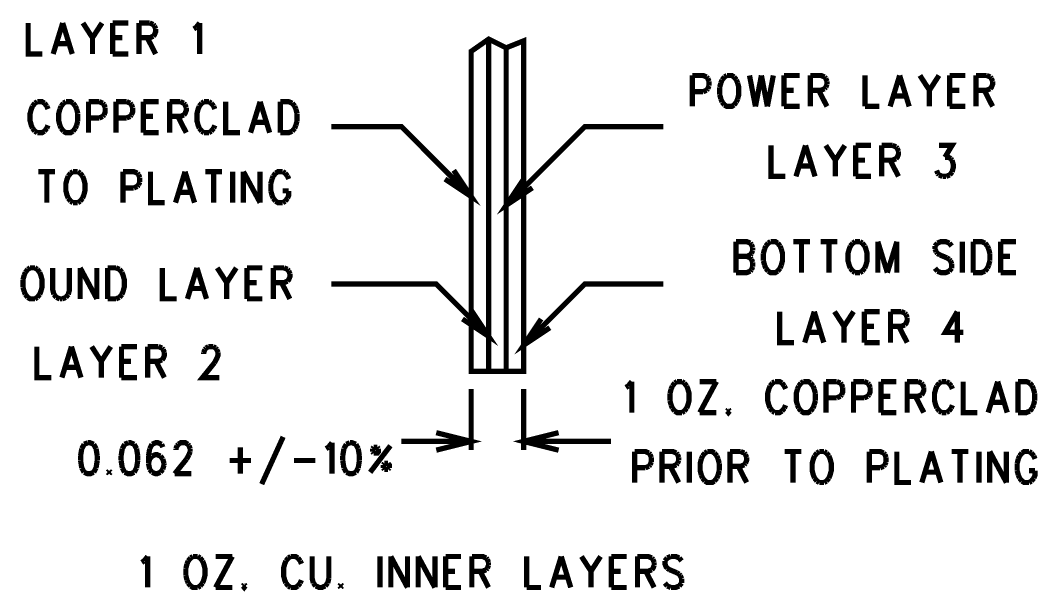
# Model space of a CAD drawing. Extents: x 7.3 to 19.8, y 4.7 to 11.6.
# Drawn here: x 13.01 to 15.92, y 4.746 to 6.379 of the extents above; entities that cross this region are included whole.
import ezdxf

# ---------------------------------------------------------------- set-up
doc = ezdxf.new("R2010")
doc.units = 0
doc.layers.add('DD_PHO', color=6, linetype='CONTINUOUS')

msp = doc.modelspace()

# ---------------------------------------------------------------- linework, layer by layer
at = {"layer": 'DD_PHO', "const_width": 0.015}
for points in [[(13.0325, 6.37109), (13.0325, 6.2825), (13.0734, 6.2825)], [(13.13136, 6.37109), (13.10409, 6.2825)], [(13.13136, 6.37109), (13.15863, 6.2825)], [(13.18931, 6.37109), (13.21659, 6.3289)], [(13.24386, 6.37109), (13.21659, 6.3289)], [(13.27454, 6.37109), (13.27454, 6.2825)], [(13.27454, 6.37109), (13.31886, 6.37109)], [(13.34954, 6.37109), (13.34954, 6.2825)], [(13.34954, 6.37109), (13.38022, 6.37109)], [(13.38022, 6.37109), (13.39045, 6.36687)], [(13.39045, 6.36687), (13.39386, 6.36265)], [(13.51318, 6.35843), (13.5234, 6.37109)], [(13.5234, 6.37109), (13.5234, 6.2825)], [(13.39727, 6.35421), (13.39727, 6.34578), (13.39386, 6.33734), (13.39045, 6.33312)], [(13.39386, 6.36265), (13.39727, 6.35421)], [(13.50636, 6.35421), (13.51318, 6.35843)], [(13.11431, 6.31203), (13.1484, 6.31203)], [(13.21659, 6.3289), (13.21659, 6.2825)], [(13.27454, 6.3289), (13.30181, 6.3289)], [(13.38022, 6.3289), (13.34954, 6.3289)], [(13.3734, 6.3289), (13.39727, 6.2825)], [(13.39045, 6.33312), (13.38022, 6.3289)], [(14.3, 5.375), (14.3, 6.29), (14.35, 6.325), (14.4, 6.3), (14.45, 6.32), (14.45, 5.375), (14.3, 5.375)], [(14.35, 6.325), (14.35, 5.375)], [(13.27454, 6.2825), (13.31886, 6.2825)], [(14.4, 6.3), (14.4, 5.375)], [(14.9325, 6.22109), (14.9325, 6.1325)], [(14.9325, 6.22109), (14.96318, 6.22109), (14.9734, 6.21687)], [(15.03136, 6.22109), (15.02454, 6.21687)], [(15.05181, 6.21687), (15.045, 6.22109), (15.03136, 6.22109)], [(15.09613, 6.22109), (15.11318, 6.1325)], [(15.13022, 6.22109), (15.11318, 6.1325)], [(15.13022, 6.22109), (15.14727, 6.1325)], [(15.16431, 6.22109), (15.14727, 6.1325)], [(15.195, 6.22109), (15.195, 6.1325)], [(15.195, 6.22109), (15.23931, 6.22109)], [(15.27, 6.22109), (15.27, 6.1325)], [(15.27, 6.22109), (15.30068, 6.22109), (15.3109, 6.21687)], [(15.42681, 6.22109), (15.42681, 6.1325)], [(15.52568, 6.22109), (15.4984, 6.1325)], [(15.52568, 6.22109), (15.55295, 6.1325)], [(15.58363, 6.22109), (15.6109, 6.1789)], [(15.63818, 6.22109), (15.6109, 6.1789)], [(15.66886, 6.22109), (15.66886, 6.1325)], [(15.66886, 6.22109), (15.71318, 6.22109)], [(15.74386, 6.22109), (15.74386, 6.1325)], [(15.74386, 6.22109), (15.77454, 6.22109)], [(15.77454, 6.22109), (15.78477, 6.21687)], [(14.9734, 6.21687), (14.97681, 6.21265)], [(14.97681, 6.21265), (14.98022, 6.20421)], [(14.98022, 6.19156), (14.97681, 6.18312)], [(14.98022, 6.20421), (14.98022, 6.19156)], [(15.01431, 6.2), (15.0109, 6.18734)], [(15.01772, 6.20843), (15.01431, 6.2)], [(15.02454, 6.21687), (15.01772, 6.20843)], [(15.05863, 6.20843), (15.05181, 6.21687)], [(15.06204, 6.2), (15.05863, 6.20843)], [(15.06204, 6.15359), (15.06545, 6.16625), (15.06545, 6.18734), (15.06204, 6.2)], [(15.3109, 6.21687), (15.31431, 6.21265)], [(15.31431, 6.21265), (15.31772, 6.20421)], [(15.31772, 6.19578), (15.31431, 6.18734)], [(15.31772, 6.20421), (15.31772, 6.19578)], [(15.78477, 6.21687), (15.78818, 6.21265)], [(15.79159, 6.20421), (15.79159, 6.19578), (15.78818, 6.18734), (15.78477, 6.18312)], [(15.78818, 6.21265), (15.79159, 6.20421)], [(14.96318, 6.17468), (14.9325, 6.17468)], [(14.9734, 6.1789), (14.96318, 6.17468)], [(14.97681, 6.18312), (14.9734, 6.1789)], [(15.0109, 6.18734), (15.0109, 6.16625)], [(15.0109, 6.16625), (15.01431, 6.15359)], [(15.195, 6.1789), (15.22227, 6.1789)], [(15.30068, 6.1789), (15.27, 6.1789)], [(15.29386, 6.1789), (15.31772, 6.1325)], [(15.3109, 6.18312), (15.30068, 6.1789)], [(15.31431, 6.18734), (15.3109, 6.18312)], [(15.6109, 6.1789), (15.6109, 6.1325)], [(15.66886, 6.1789), (15.69613, 6.1789)], [(15.77454, 6.1789), (15.74386, 6.1789)], [(15.76772, 6.1789), (15.79159, 6.1325)], [(15.78477, 6.18312), (15.77454, 6.1789)], [(13.045, 6.13343), (13.04159, 6.125), (13.03818, 6.11234), (13.03818, 6.09125), (13.04159, 6.07859), (13.045, 6.07015)], [(13.05181, 6.14187), (13.045, 6.13343)], [(13.05863, 6.14609), (13.05181, 6.14187)], [(13.07909, 6.14187), (13.07227, 6.14609), (13.05863, 6.14609)], [(13.0859, 6.13343), (13.07909, 6.14187)], [(13.08931, 6.125), (13.0859, 6.13343)], [(13.12681, 6.13343), (13.1234, 6.125)], [(13.13363, 6.14187), (13.12681, 6.13343)], [(13.14045, 6.14609), (13.13363, 6.14187)], [(13.1609, 6.14187), (13.15409, 6.14609), (13.14045, 6.14609)], [(13.16772, 6.13343), (13.1609, 6.14187)], [(13.17113, 6.125), (13.16772, 6.13343)], [(13.20522, 6.14609), (13.20522, 6.0575)], [(13.20522, 6.14609), (13.2359, 6.14609)], [(13.2359, 6.14609), (13.24613, 6.14187)], [(13.24613, 6.14187), (13.24954, 6.13765)], [(13.24954, 6.13765), (13.25295, 6.12921)], [(13.28363, 6.14609), (13.28363, 6.0575)], [(13.28363, 6.14609), (13.31431, 6.14609)], [(13.31431, 6.14609), (13.32454, 6.14187)], [(13.32454, 6.14187), (13.32795, 6.13765)], [(13.32795, 6.13765), (13.33136, 6.12921)], [(13.36204, 6.14609), (13.36204, 6.0575)], [(13.36204, 6.14609), (13.40636, 6.14609)], [(13.43704, 6.14609), (13.43704, 6.0575)], [(13.43704, 6.14609), (13.46772, 6.14609)], [(13.46772, 6.14609), (13.47795, 6.14187)], [(13.47795, 6.14187), (13.48136, 6.13765)], [(13.48136, 6.13765), (13.48477, 6.12921)], [(13.52227, 6.13343), (13.51886, 6.125), (13.51545, 6.11234), (13.51545, 6.09125), (13.51886, 6.07859), (13.52227, 6.07015)], [(13.52909, 6.14187), (13.52227, 6.13343)], [(13.5359, 6.14609), (13.52909, 6.14187)], [(13.54954, 6.14609), (13.5359, 6.14609)], [(13.55636, 6.14187), (13.54954, 6.14609)], [(13.56318, 6.13343), (13.55636, 6.14187)], [(13.56659, 6.125), (13.56318, 6.13343)], [(13.59727, 6.14609), (13.59727, 6.0575), (13.63818, 6.0575)], [(13.69613, 6.14609), (13.66886, 6.0575)], [(13.69613, 6.14609), (13.7234, 6.0575)], [(13.75409, 6.14609), (13.75409, 6.0575)], [(13.75409, 6.14609), (13.77795, 6.14609), (13.78818, 6.14187)], [(13.78818, 6.14187), (13.795, 6.13343)], [(13.795, 6.13343), (13.7984, 6.125)], [(15.01431, 6.15359), (15.01772, 6.14515)], [(15.01772, 6.14515), (15.02454, 6.13671)], [(15.02454, 6.13671), (15.03136, 6.1325), (15.045, 6.1325), (15.05181, 6.13671)], [(15.05181, 6.13671), (15.05863, 6.14515)], [(15.05863, 6.14515), (15.06204, 6.15359)], [(15.50863, 6.16203), (15.54272, 6.16203)], [(13.1234, 6.125), (13.12, 6.11234), (13.12, 6.09125), (13.1234, 6.07859)], [(13.17454, 6.11234), (13.17113, 6.125)], [(13.17454, 6.09125), (13.17454, 6.11234)], [(13.24954, 6.10812), (13.24613, 6.1039)], [(13.25295, 6.12921), (13.25295, 6.11656), (13.24954, 6.10812)], [(13.32795, 6.10812), (13.32454, 6.1039)], [(13.33136, 6.12921), (13.33136, 6.11656), (13.32795, 6.10812)], [(13.47795, 6.10812), (13.46772, 6.1039)], [(13.48477, 6.12921), (13.48477, 6.12078), (13.48136, 6.11234), (13.47795, 6.10812)], [(13.7984, 6.125), (13.80181, 6.11234)], [(13.80181, 6.11234), (13.80181, 6.09125)], [(15.195, 6.1325), (15.23931, 6.1325)], [(15.42681, 6.1325), (15.46772, 6.1325)], [(15.66886, 6.1325), (15.71318, 6.1325)], [(13.0859, 6.07015), (13.08931, 6.07859)], [(13.1234, 6.07859), (13.12681, 6.07015)], [(13.16772, 6.07015), (13.17113, 6.07859)], [(13.17113, 6.07859), (13.17454, 6.09125)], [(13.2359, 6.09968), (13.20522, 6.09968)], [(13.24613, 6.1039), (13.2359, 6.09968)], [(13.31431, 6.09968), (13.28363, 6.09968)], [(13.32454, 6.1039), (13.31431, 6.09968)], [(13.36204, 6.1039), (13.38931, 6.1039)], [(13.46772, 6.1039), (13.43704, 6.1039)], [(13.4609, 6.1039), (13.48477, 6.0575)], [(13.56318, 6.07015), (13.56659, 6.07859)], [(13.67909, 6.08703), (13.71318, 6.08703)], [(13.7984, 6.07859), (13.795, 6.07015)], [(13.80181, 6.09125), (13.7984, 6.07859)], [(13.9, 6.075), (14.1, 6.075), (14.3, 5.875)], [(14.85, 6.075), (14.625, 6.075), (14.4, 5.85)], [(13.045, 6.07015), (13.05181, 6.06171)], [(13.05181, 6.06171), (13.05863, 6.0575)], [(13.05863, 6.0575), (13.07227, 6.0575), (13.07909, 6.06171)], [(13.07909, 6.06171), (13.0859, 6.07015)], [(13.12681, 6.07015), (13.13363, 6.06171)], [(13.13363, 6.06171), (13.14045, 6.0575), (13.15409, 6.0575), (13.1609, 6.06171)], [(13.1609, 6.06171), (13.16772, 6.07015)], [(13.36204, 6.0575), (13.40636, 6.0575)], [(13.52227, 6.07015), (13.52909, 6.06171)], [(13.52909, 6.06171), (13.5359, 6.0575)], [(13.5359, 6.0575), (13.54954, 6.0575)], [(13.54954, 6.0575), (13.55636, 6.06171)], [(13.55636, 6.06171), (13.56318, 6.07015)], [(13.78818, 6.06171), (13.77795, 6.0575), (13.75409, 6.0575)], [(13.795, 6.07015), (13.78818, 6.06171)], [(15.1575, 6.02109), (15.1575, 5.9325), (15.1984, 5.9325)], [(15.25636, 6.02109), (15.22909, 5.9325)], [(15.25636, 6.02109), (15.28363, 5.9325)], [(15.31431, 6.02109), (15.34159, 5.9789)], [(15.36886, 6.02109), (15.34159, 5.9789)], [(15.39954, 6.02109), (15.39954, 5.9325)], [(15.39954, 6.02109), (15.44386, 6.02109)], [(15.47454, 6.02109), (15.47454, 5.9325)], [(15.47454, 6.02109), (15.50522, 6.02109)], [(15.50522, 6.02109), (15.51545, 6.01687)], [(15.51545, 6.01687), (15.51886, 6.01265)], [(15.63818, 6.02109), (15.67568, 6.02109), (15.65522, 5.98734)], [(15.52227, 6.00421), (15.52227, 5.99578), (15.51886, 5.98734), (15.51545, 5.98312)], [(15.51886, 6.01265), (15.52227, 6.00421)], [(15.23931, 5.96203), (15.2734, 5.96203)], [(15.34159, 5.9789), (15.34159, 5.9325)], [(15.39954, 5.9789), (15.42681, 5.9789)], [(15.50522, 5.9789), (15.47454, 5.9789)], [(15.4984, 5.9789), (15.52227, 5.9325)], [(15.51545, 5.98312), (15.50522, 5.9789)], [(15.65522, 5.98734), (15.66545, 5.98734), (15.67227, 5.98312)], [(15.67227, 5.98312), (15.67568, 5.9789)], [(15.67568, 5.9789), (15.67909, 5.96625), (15.67909, 5.95781), (15.67568, 5.94515)], [(13.06204, 5.94609), (13.10977, 5.94609)], [(13.0859, 5.94609), (13.0859, 5.8575)], [(13.14727, 5.93343), (13.14386, 5.925), (13.14045, 5.91234), (13.14045, 5.89125), (13.14386, 5.87859), (13.14727, 5.87015)], [(13.15409, 5.94187), (13.14727, 5.93343)], [(13.1609, 5.94609), (13.15409, 5.94187)], [(13.17454, 5.94609), (13.1609, 5.94609)], [(13.18136, 5.94187), (13.17454, 5.94609)], [(13.18818, 5.93343), (13.18136, 5.94187)], [(13.18818, 5.87015), (13.19159, 5.87859), (13.195, 5.89125), (13.195, 5.91234), (13.19159, 5.925), (13.18818, 5.93343)], [(13.30409, 5.94609), (13.30409, 5.8575)], [(13.30409, 5.94609), (13.33477, 5.94609), (13.345, 5.94187)], [(13.345, 5.94187), (13.3484, 5.93765)], [(13.3484, 5.93765), (13.35181, 5.92921)], [(13.3825, 5.94609), (13.3825, 5.8575), (13.4234, 5.8575)], [(13.48136, 5.94609), (13.45409, 5.8575)], [(13.48136, 5.94609), (13.50863, 5.8575)], [(13.53931, 5.94609), (13.58704, 5.94609)], [(13.56318, 5.94609), (13.56318, 5.8575)], [(13.61772, 5.94609), (13.61772, 5.8575)], [(13.6484, 5.94609), (13.6484, 5.8575)], [(13.6484, 5.94609), (13.69613, 5.8575)], [(13.69613, 5.94609), (13.69613, 5.8575)], [(13.73363, 5.93343), (13.73022, 5.925)], [(13.74045, 5.94187), (13.73363, 5.93343)], [(13.7609, 5.94609), (13.74727, 5.94609), (13.74045, 5.94187)], [(13.76772, 5.94187), (13.7609, 5.94609)], [(13.77454, 5.93343), (13.76772, 5.94187)], [(13.77795, 5.925), (13.77454, 5.93343)], [(14.25, 5.95), (14.3, 5.875), (14.225, 5.925)], [(15.39954, 5.9325), (15.44386, 5.9325)], [(15.63477, 5.94093), (15.63136, 5.94937)], [(15.63818, 5.93671), (15.63477, 5.94093)], [(15.6484, 5.9325), (15.63818, 5.93671)], [(15.65863, 5.9325), (15.6484, 5.9325)], [(15.66886, 5.93671), (15.65863, 5.9325)], [(15.67568, 5.94515), (15.66886, 5.93671)], [(13.345, 5.9039), (13.33477, 5.89968)], [(13.3484, 5.90812), (13.345, 5.9039)], [(13.35181, 5.91656), (13.3484, 5.90812)], [(13.35181, 5.92921), (13.35181, 5.91656)], [(13.73022, 5.925), (13.72681, 5.91234)], [(13.72681, 5.91234), (13.72681, 5.89125)], [(14.45, 5.925), (14.4, 5.85), (14.475, 5.9)], [(13.33477, 5.89968), (13.30409, 5.89968)], [(13.46431, 5.88703), (13.4984, 5.88703)], [(13.72681, 5.89125), (13.73022, 5.87859)], [(13.73022, 5.87859), (13.73363, 5.87015)], [(13.7609, 5.89125), (13.77795, 5.89125)], [(13.77454, 5.87015), (13.77795, 5.87859), (13.77795, 5.89125)], [(13.14727, 5.87015), (13.15409, 5.86171)], [(13.15409, 5.86171), (13.1609, 5.8575)], [(13.1609, 5.8575), (13.17454, 5.8575)], [(13.17454, 5.8575), (13.18136, 5.86171)], [(13.18136, 5.86171), (13.18818, 5.87015)], [(13.73363, 5.87015), (13.74045, 5.86171)], [(13.74045, 5.86171), (13.74727, 5.8575), (13.7609, 5.8575)], [(13.7609, 5.8575), (13.76772, 5.86171)], [(13.76772, 5.86171), (13.77454, 5.87015)], [(15.0575, 5.74609), (15.0575, 5.6575)], [(15.0575, 5.74609), (15.08818, 5.74609), (15.0984, 5.74187)], [(15.0984, 5.74187), (15.10181, 5.73765)], [(15.10181, 5.73765), (15.10522, 5.72921)], [(15.10522, 5.72921), (15.10522, 5.72078)], [(15.14272, 5.73343), (15.13931, 5.725)], [(15.14954, 5.74187), (15.14272, 5.73343)], [(15.15636, 5.74609), (15.14954, 5.74187)], [(15.17681, 5.74187), (15.17, 5.74609), (15.15636, 5.74609)], [(15.18363, 5.73343), (15.17681, 5.74187)], [(15.18704, 5.725), (15.18363, 5.73343)], [(15.22113, 5.74609), (15.26886, 5.74609)], [(15.245, 5.74609), (15.245, 5.6575)], [(15.29954, 5.74609), (15.34727, 5.74609)], [(15.3234, 5.74609), (15.3234, 5.6575)], [(15.38477, 5.73343), (15.38136, 5.725), (15.37795, 5.71234), (15.37795, 5.69125), (15.38136, 5.67859), (15.38477, 5.67015)], [(15.39159, 5.74187), (15.38477, 5.73343)], [(15.3984, 5.74609), (15.39159, 5.74187)], [(15.41204, 5.74609), (15.3984, 5.74609)], [(15.41886, 5.74187), (15.41204, 5.74609)], [(15.42568, 5.73343), (15.41886, 5.74187)], [(15.42568, 5.67015), (15.42909, 5.67859), (15.4325, 5.69125), (15.4325, 5.71234), (15.42909, 5.725), (15.42568, 5.73343)], [(15.46318, 5.74609), (15.46318, 5.6575)], [(15.46318, 5.74609), (15.49045, 5.6575)], [(15.51772, 5.74609), (15.49045, 5.6575)], [(15.51772, 5.74609), (15.51772, 5.6575)], [(15.63363, 5.74187), (15.62681, 5.73343)], [(15.62681, 5.73343), (15.62681, 5.725)], [(15.66772, 5.74187), (15.6575, 5.74609), (15.64386, 5.74609), (15.63363, 5.74187)], [(15.67454, 5.73343), (15.66772, 5.74187)], [(15.70522, 5.74609), (15.70522, 5.6575)], [(15.7359, 5.74609), (15.7359, 5.6575)], [(15.7359, 5.74609), (15.75977, 5.74609), (15.77, 5.74187)], [(15.77, 5.74187), (15.77681, 5.73343)], [(15.77681, 5.73343), (15.78022, 5.725)], [(15.81431, 5.74609), (15.81431, 5.6575)], [(15.81431, 5.74609), (15.85863, 5.74609)], [(15.0575, 5.7039), (15.08818, 5.7039)], [(15.0984, 5.70812), (15.08818, 5.7039)], [(15.08818, 5.7039), (15.0984, 5.69968)], [(15.10181, 5.71234), (15.0984, 5.70812)], [(15.0984, 5.69968), (15.10181, 5.69546)], [(15.10522, 5.72078), (15.10181, 5.71234)], [(15.13931, 5.725), (15.1359, 5.71234)], [(15.1359, 5.71234), (15.1359, 5.69125)], [(15.18704, 5.67859), (15.19045, 5.69125), (15.19045, 5.71234), (15.18704, 5.725)], [(15.62681, 5.725), (15.63022, 5.71656)], [(15.63022, 5.71656), (15.63363, 5.71234)], [(15.63363, 5.71234), (15.64045, 5.70812)], [(15.64045, 5.70812), (15.6609, 5.69968)], [(15.6609, 5.69968), (15.66772, 5.69546)], [(15.78022, 5.725), (15.78363, 5.71234)], [(15.78363, 5.71234), (15.78363, 5.69125)], [(15.81431, 5.7039), (15.84159, 5.7039)], [(13.03818, 5.67109), (13.03136, 5.66687)], [(13.05181, 5.67109), (13.03818, 5.67109)], [(13.05863, 5.66687), (13.05181, 5.67109)], [(13.10295, 5.67109), (13.10295, 5.60781), (13.10636, 5.59515)], [(13.14727, 5.59515), (13.15068, 5.60781), (13.15068, 5.67109)], [(13.18136, 5.67109), (13.18136, 5.5825)], [(13.18136, 5.67109), (13.22909, 5.5825)], [(13.22909, 5.67109), (13.22909, 5.5825)], [(13.25977, 5.67109), (13.25977, 5.5825)], [(13.25977, 5.67109), (13.28363, 5.67109)], [(13.28363, 5.67109), (13.29386, 5.66687)], [(13.41659, 5.67109), (13.41659, 5.5825), (13.4575, 5.5825)], [(13.51545, 5.67109), (13.48818, 5.5825)], [(13.51545, 5.67109), (13.54272, 5.5825)], [(13.5734, 5.67109), (13.60068, 5.6289)], [(13.62795, 5.67109), (13.60068, 5.6289)], [(13.65863, 5.67109), (13.65863, 5.5825)], [(13.65863, 5.67109), (13.70295, 5.67109)], [(13.73363, 5.67109), (13.73363, 5.5825)], [(13.73363, 5.67109), (13.76431, 5.67109)], [(13.76431, 5.67109), (13.77454, 5.66687)], [(15.10181, 5.69546), (15.10522, 5.68703)], [(15.10522, 5.67437), (15.10181, 5.66593)], [(15.10522, 5.68703), (15.10522, 5.67437)], [(15.1359, 5.69125), (15.13931, 5.67859)], [(15.13931, 5.67859), (15.14272, 5.67015)], [(15.14272, 5.67015), (15.14954, 5.66171)], [(15.17681, 5.66171), (15.18363, 5.67015)], [(15.18363, 5.67015), (15.18704, 5.67859)], [(15.38477, 5.67015), (15.39159, 5.66171)], [(15.41886, 5.66171), (15.42568, 5.67015)], [(15.63363, 5.66171), (15.62681, 5.67015)], [(15.66772, 5.69546), (15.67113, 5.69125)], [(15.67454, 5.67015), (15.66772, 5.66171)], [(15.67113, 5.69125), (15.67454, 5.68281)], [(15.67454, 5.68281), (15.67454, 5.67015)], [(15.77681, 5.67015), (15.77, 5.66171)], [(15.78022, 5.67859), (15.77681, 5.67015)], [(15.78363, 5.69125), (15.78022, 5.67859)], [(13.02113, 5.65), (13.01772, 5.63734)], [(13.02454, 5.65843), (13.02113, 5.65)], [(13.03136, 5.66687), (13.02454, 5.65843)], [(13.06545, 5.65843), (13.05863, 5.66687)], [(13.06545, 5.59515), (13.06886, 5.60359), (13.07227, 5.61625), (13.07227, 5.63734), (13.06886, 5.65), (13.06545, 5.65843)], [(13.29386, 5.66687), (13.30068, 5.65843)], [(13.30068, 5.65843), (13.30409, 5.65), (13.3075, 5.63734), (13.3075, 5.61625), (13.30409, 5.60359), (13.30068, 5.59515)], [(13.77454, 5.66687), (13.77795, 5.66265)], [(13.78136, 5.65421), (13.78136, 5.64578), (13.77795, 5.63734), (13.77454, 5.63312)], [(13.77795, 5.66265), (13.78136, 5.65421)], [(15.0984, 5.66171), (15.08818, 5.6575), (15.0575, 5.6575)], [(15.10181, 5.66593), (15.0984, 5.66171)], [(15.14954, 5.66171), (15.15636, 5.6575), (15.17, 5.6575), (15.17681, 5.66171)], [(15.39159, 5.66171), (15.3984, 5.6575)], [(15.3984, 5.6575), (15.41204, 5.6575)], [(15.41204, 5.6575), (15.41886, 5.66171)], [(15.66772, 5.66171), (15.6575, 5.6575), (15.64386, 5.6575), (15.63363, 5.66171)], [(15.77, 5.66171), (15.75977, 5.6575), (15.7359, 5.6575)], [(15.81431, 5.6575), (15.85863, 5.6575)], [(13.01772, 5.63734), (13.01772, 5.61625)], [(13.01772, 5.61625), (13.02113, 5.60359)], [(13.4984, 5.61203), (13.5325, 5.61203)], [(13.60068, 5.6289), (13.60068, 5.5825)], [(13.65863, 5.6289), (13.6859, 5.6289)], [(13.76431, 5.6289), (13.73363, 5.6289)], [(13.7575, 5.6289), (13.78136, 5.5825)], [(13.77454, 5.63312), (13.76431, 5.6289)], [(14.35, 5.475), (14.2, 5.625), (13.9, 5.625)], [(14.45, 5.45), (14.625, 5.625), (14.85, 5.625)], [(13.02113, 5.60359), (13.02454, 5.59515)], [(13.02454, 5.59515), (13.03136, 5.58671)], [(13.03136, 5.58671), (13.03818, 5.5825), (13.05181, 5.5825)], [(13.05181, 5.5825), (13.05863, 5.58671)], [(13.05863, 5.58671), (13.06545, 5.59515)], [(13.10636, 5.59515), (13.11318, 5.58671)], [(13.11318, 5.58671), (13.1234, 5.5825)], [(13.1234, 5.5825), (13.13022, 5.5825)], [(13.13022, 5.5825), (13.14045, 5.58671)], [(13.14045, 5.58671), (13.14727, 5.59515)], [(13.28363, 5.5825), (13.25977, 5.5825)], [(13.29386, 5.58671), (13.28363, 5.5825)], [(13.30068, 5.59515), (13.29386, 5.58671)], [(13.65863, 5.5825), (13.70295, 5.5825)], [(14.3, 5.55), (14.35, 5.475), (14.275, 5.525)], [(14.5, 5.525), (14.45, 5.45), (14.525, 5.5)], [(15.1825, 5.54609), (15.1825, 5.4575), (15.2234, 5.4575)], [(15.28136, 5.54609), (15.25409, 5.4575)], [(15.28136, 5.54609), (15.30863, 5.4575)], [(15.33931, 5.54609), (15.36659, 5.5039)], [(15.39386, 5.54609), (15.36659, 5.5039)], [(15.42454, 5.54609), (15.42454, 5.4575)], [(15.42454, 5.54609), (15.46886, 5.54609)], [(15.49954, 5.54609), (15.49954, 5.4575)], [(15.49954, 5.54609), (15.53022, 5.54609)], [(15.53022, 5.54609), (15.54045, 5.54187)], [(15.54045, 5.54187), (15.54386, 5.53765)], [(15.54727, 5.52921), (15.54727, 5.52078), (15.54386, 5.51234), (15.54045, 5.50812)], [(15.54386, 5.53765), (15.54727, 5.52921)], [(15.69045, 5.54609), (15.65636, 5.48703), (15.7075, 5.48703)], [(15.69045, 5.54609), (15.69045, 5.4575)], [(15.36659, 5.5039), (15.36659, 5.4575)], [(15.42454, 5.5039), (15.45181, 5.5039)], [(15.53022, 5.5039), (15.49954, 5.5039)], [(15.5234, 5.5039), (15.54727, 5.4575)], [(15.54045, 5.50812), (15.53022, 5.5039)], [(15.26431, 5.48703), (15.2984, 5.48703)], [(13.0575, 5.44609), (13.0575, 5.3575), (13.0984, 5.3575)], [(13.15636, 5.44609), (13.12909, 5.3575)], [(13.15636, 5.44609), (13.18363, 5.3575)], [(13.21431, 5.44609), (13.24159, 5.4039)], [(13.26886, 5.44609), (13.24159, 5.4039)], [(13.29954, 5.44609), (13.29954, 5.3575)], [(13.29954, 5.44609), (13.34386, 5.44609)], [(13.37454, 5.44609), (13.37454, 5.3575)], [(13.37454, 5.44609), (13.40522, 5.44609)], [(13.40522, 5.44609), (13.41545, 5.44187)], [(13.41545, 5.44187), (13.41886, 5.43765)], [(13.41886, 5.43765), (13.42227, 5.42921)], [(13.53477, 5.42921), (13.53818, 5.43765)], [(13.53818, 5.43765), (13.54159, 5.44187)], [(13.54159, 5.44187), (13.5484, 5.44609)], [(13.5484, 5.44609), (13.56204, 5.44609)], [(13.56204, 5.44609), (13.56886, 5.44187)], [(13.56886, 5.44187), (13.57227, 5.43765)], [(13.57227, 5.43765), (13.57568, 5.42921)], [(15.42454, 5.4575), (15.46886, 5.4575)], [(13.41545, 5.40812), (13.40522, 5.4039)], [(13.42227, 5.42921), (13.42227, 5.42078), (13.41886, 5.41234), (13.41545, 5.40812)], [(13.53477, 5.425), (13.53477, 5.42921)], [(13.57568, 5.42921), (13.57568, 5.42078), (13.57227, 5.41234), (13.56545, 5.39968)], [(13.13931, 5.38703), (13.1734, 5.38703)], [(13.24159, 5.4039), (13.24159, 5.3575)], [(13.29954, 5.4039), (13.32681, 5.4039)], [(13.40522, 5.4039), (13.37454, 5.4039)], [(13.3984, 5.4039), (13.42227, 5.3575)], [(13.56545, 5.39968), (13.53136, 5.3575), (13.57909, 5.3575)], [(13.29954, 5.3575), (13.34386, 5.3575)], [(14.3, 5.325), (14.3, 5.15)], [(14.45, 5.325), (14.45, 5.15)], [(14.7425, 5.32921), (14.74931, 5.33343)], [(14.74931, 5.33343), (14.75954, 5.34609)], [(14.75954, 5.34609), (14.75954, 5.2575)], [(14.87204, 5.325), (14.86863, 5.31234)], [(14.87545, 5.33343), (14.87204, 5.325)], [(14.88227, 5.34187), (14.87545, 5.33343)], [(14.88909, 5.34609), (14.88227, 5.34187)], [(14.90272, 5.34609), (14.88909, 5.34609)], [(14.90954, 5.34187), (14.90272, 5.34609)], [(14.91636, 5.33343), (14.90954, 5.34187)], [(14.91636, 5.27015), (14.91977, 5.27859), (14.92318, 5.29125), (14.92318, 5.31234), (14.91977, 5.325), (14.91636, 5.33343)], [(15.00159, 5.34609), (14.95386, 5.2575)], [(14.95386, 5.34609), (15.00159, 5.34609)], [(15.155, 5.33343), (15.15159, 5.325), (15.14818, 5.31234), (15.14818, 5.29125), (15.15159, 5.27859), (15.155, 5.27015)], [(15.16181, 5.34187), (15.155, 5.33343)], [(15.16863, 5.34609), (15.16181, 5.34187)], [(15.18909, 5.34187), (15.18227, 5.34609), (15.16863, 5.34609)], [(15.1959, 5.33343), (15.18909, 5.34187)], [(15.19931, 5.325), (15.1959, 5.33343)], [(15.2334, 5.325), (15.23, 5.31234), (15.23, 5.29125), (15.2334, 5.27859)], [(15.23681, 5.33343), (15.2334, 5.325)], [(15.24363, 5.34187), (15.23681, 5.33343)], [(15.25045, 5.34609), (15.24363, 5.34187)], [(15.2709, 5.34187), (15.26409, 5.34609), (15.25045, 5.34609)], [(15.27772, 5.33343), (15.2709, 5.34187)], [(15.28113, 5.325), (15.27772, 5.33343)], [(15.28454, 5.31234), (15.28113, 5.325)], [(15.31522, 5.34609), (15.31522, 5.2575)], [(15.31522, 5.34609), (15.3459, 5.34609)], [(15.3459, 5.34609), (15.35613, 5.34187)], [(15.35613, 5.34187), (15.35954, 5.33765)], [(15.35954, 5.33765), (15.36295, 5.32921)], [(15.36295, 5.32921), (15.36295, 5.31656), (15.35954, 5.30812)], [(15.39363, 5.34609), (15.39363, 5.2575)], [(15.39363, 5.34609), (15.42431, 5.34609)], [(15.42431, 5.34609), (15.43454, 5.34187)], [(15.43454, 5.34187), (15.43795, 5.33765)], [(15.43795, 5.33765), (15.44136, 5.32921)], [(15.44136, 5.32921), (15.44136, 5.31656), (15.43795, 5.30812)], [(15.47204, 5.34609), (15.47204, 5.2575)], [(15.47204, 5.34609), (15.51636, 5.34609)], [(15.54704, 5.34609), (15.54704, 5.2575)], [(15.54704, 5.34609), (15.57772, 5.34609)], [(15.57772, 5.34609), (15.58795, 5.34187)], [(15.58795, 5.34187), (15.59136, 5.33765)], [(15.59477, 5.32921), (15.59477, 5.32078), (15.59136, 5.31234), (15.58795, 5.30812)], [(15.59136, 5.33765), (15.59477, 5.32921)], [(15.63227, 5.33343), (15.62886, 5.325), (15.62545, 5.31234), (15.62545, 5.29125), (15.62886, 5.27859), (15.63227, 5.27015)], [(15.63909, 5.34187), (15.63227, 5.33343)], [(15.6459, 5.34609), (15.63909, 5.34187)], [(15.65954, 5.34609), (15.6459, 5.34609)], [(15.66636, 5.34187), (15.65954, 5.34609)], [(15.67318, 5.33343), (15.66636, 5.34187)], [(15.67659, 5.325), (15.67318, 5.33343)], [(15.70727, 5.34609), (15.70727, 5.2575), (15.74818, 5.2575)], [(15.80613, 5.34609), (15.77886, 5.2575)], [(15.80613, 5.34609), (15.8334, 5.2575)], [(15.86409, 5.34609), (15.86409, 5.2575)], [(15.86409, 5.34609), (15.88795, 5.34609), (15.89818, 5.34187)], [(15.89818, 5.34187), (15.905, 5.33343)], [(15.905, 5.33343), (15.9084, 5.325)], [(15.9084, 5.325), (15.91181, 5.31234)], [(14.86863, 5.31234), (14.86863, 5.29125)], [(14.86863, 5.29125), (14.87204, 5.27859)], [(15.28113, 5.27859), (15.28454, 5.29125)], [(15.28454, 5.29125), (15.28454, 5.31234)], [(15.3459, 5.29968), (15.31522, 5.29968)], [(15.35613, 5.3039), (15.3459, 5.29968)], [(15.35954, 5.30812), (15.35613, 5.3039)], [(15.42431, 5.29968), (15.39363, 5.29968)], [(15.43454, 5.3039), (15.42431, 5.29968)], [(15.43795, 5.30812), (15.43454, 5.3039)], [(15.47204, 5.3039), (15.49931, 5.3039)], [(15.57772, 5.3039), (15.54704, 5.3039)], [(15.5709, 5.3039), (15.59477, 5.2575)], [(15.58795, 5.30812), (15.57772, 5.3039)], [(15.91181, 5.29125), (15.9084, 5.27859)], [(15.91181, 5.31234), (15.91181, 5.29125)], [(14.87204, 5.27859), (14.87545, 5.27015)], [(14.87545, 5.27015), (14.88227, 5.26171)], [(14.88227, 5.26171), (14.88909, 5.2575), (14.90272, 5.2575)], [(14.90272, 5.2575), (14.90954, 5.26171)], [(14.90954, 5.26171), (14.91636, 5.27015)], [(15.03568, 5.26593), (15.03227, 5.26171)], [(15.03227, 5.26171), (15.03568, 5.2575), (15.03909, 5.26171)], [(15.03909, 5.26171), (15.03568, 5.26593)], [(15.155, 5.27015), (15.16181, 5.26171)], [(15.16181, 5.26171), (15.16863, 5.2575)], [(15.16863, 5.2575), (15.18227, 5.2575), (15.18909, 5.26171)], [(15.18909, 5.26171), (15.1959, 5.27015)], [(15.1959, 5.27015), (15.19931, 5.27859)], [(15.2334, 5.27859), (15.23681, 5.27015)], [(15.23681, 5.27015), (15.24363, 5.26171)], [(15.24363, 5.26171), (15.25045, 5.2575), (15.26409, 5.2575), (15.2709, 5.26171)], [(15.2709, 5.26171), (15.27772, 5.27015)], [(15.27772, 5.27015), (15.28113, 5.27859)], [(15.63227, 5.27015), (15.63909, 5.26171)], [(15.63909, 5.26171), (15.6459, 5.2575)], [(15.65954, 5.2575), (15.66636, 5.26171)], [(15.66636, 5.26171), (15.67318, 5.27015)], [(15.67318, 5.27015), (15.67659, 5.27859)], [(15.78909, 5.28703), (15.82318, 5.28703)], [(15.89818, 5.26171), (15.88795, 5.2575), (15.86409, 5.2575)], [(15.905, 5.27015), (15.89818, 5.26171)], [(15.9084, 5.27859), (15.905, 5.27015)], [(14.95386, 5.2575), (15.00159, 5.2575)], [(15.47204, 5.2575), (15.51636, 5.2575)], [(15.6459, 5.2575), (15.65954, 5.2575)], [(13.76204, 5.18796), (13.70068, 5.05296)], [(14.3, 5.175), (14.1, 5.175)], [(14.2, 5.2), (14.3, 5.175), (14.2, 5.15)], [(14.55, 5.15), (14.45, 5.175), (14.55, 5.2)], [(14.45, 5.175), (14.7, 5.175)], [(13.1859, 5.15421), (13.1825, 5.13312)], [(13.19272, 5.16687), (13.1859, 5.15421)], [(13.20295, 5.17109), (13.19272, 5.16687)], [(13.22, 5.16687), (13.20977, 5.17109), (13.20295, 5.17109)], [(13.22681, 5.15421), (13.22, 5.16687)], [(13.23022, 5.13312), (13.22681, 5.15421)], [(13.30181, 5.15421), (13.2984, 5.13312)], [(13.30863, 5.16687), (13.30181, 5.15421)], [(13.31886, 5.17109), (13.30863, 5.16687)], [(13.3359, 5.16687), (13.32568, 5.17109), (13.31886, 5.17109)], [(13.34272, 5.15421), (13.3359, 5.16687)], [(13.34613, 5.13312), (13.34272, 5.15421)], [(13.38022, 5.15421), (13.37681, 5.13312)], [(13.38704, 5.16687), (13.38022, 5.15421)], [(13.41431, 5.16687), (13.40409, 5.17109), (13.39727, 5.17109), (13.38704, 5.16687)], [(13.41772, 5.15843), (13.41431, 5.16687)], [(13.45522, 5.15421), (13.45863, 5.16265)], [(13.45522, 5.15), (13.45522, 5.15421)], [(13.45863, 5.16265), (13.46204, 5.16687)], [(13.46204, 5.16687), (13.46886, 5.17109), (13.4825, 5.17109), (13.48931, 5.16687)], [(13.48931, 5.16687), (13.49272, 5.16265)], [(13.49272, 5.16265), (13.49613, 5.15421)], [(13.49613, 5.14578), (13.49272, 5.13734)], [(13.49613, 5.15421), (13.49613, 5.14578)], [(13.63931, 5.15843), (13.63931, 5.0825)], [(13.88477, 5.15421), (13.89159, 5.15843)], [(13.89159, 5.15843), (13.90181, 5.17109)], [(13.90181, 5.17109), (13.90181, 5.0825)], [(13.9359, 5.15421), (13.9325, 5.13312)], [(13.94272, 5.16687), (13.9359, 5.15421)], [(13.95295, 5.17109), (13.94272, 5.16687)], [(13.97, 5.16687), (13.95977, 5.17109), (13.95295, 5.17109)], [(13.97681, 5.15421), (13.97, 5.16687)], [(13.98022, 5.13312), (13.97681, 5.15421)], [(14.06886, 5.16265), (14.0109, 5.08671)], [(14.02113, 5.15843), (14.01772, 5.15421)], [(14.01772, 5.15421), (14.01772, 5.14578)], [(14.01772, 5.14578), (14.02113, 5.14156)], [(14.03136, 5.15843), (14.02113, 5.15843)], [(14.02113, 5.14156), (14.03136, 5.14156), (14.03477, 5.14578), (14.03477, 5.15421)], [(14.03477, 5.15421), (14.03136, 5.15843)], [(14.7675, 5.14609), (14.7675, 5.0575)], [(14.7675, 5.14609), (14.79818, 5.14609), (14.8084, 5.14187)], [(14.8459, 5.14609), (14.8459, 5.0575)], [(14.8459, 5.14609), (14.87659, 5.14609), (14.88681, 5.14187)], [(14.92431, 5.14609), (14.92431, 5.0575)], [(14.97545, 5.14609), (14.96863, 5.14187)], [(14.9959, 5.14187), (14.98909, 5.14609), (14.97545, 5.14609)], [(15.04022, 5.14609), (15.04022, 5.0575)], [(15.04022, 5.14609), (15.0709, 5.14609)], [(15.0709, 5.14609), (15.08113, 5.14187)], [(15.19704, 5.14609), (15.24477, 5.14609)], [(15.2209, 5.14609), (15.2209, 5.0575)], [(15.2959, 5.14609), (15.28909, 5.14187)], [(15.30954, 5.14609), (15.2959, 5.14609)], [(15.31636, 5.14187), (15.30954, 5.14609)], [(15.43909, 5.14609), (15.43909, 5.0575)], [(15.43909, 5.14609), (15.46977, 5.14609), (15.48, 5.14187)], [(15.5175, 5.14609), (15.5175, 5.0575), (15.5584, 5.0575)], [(15.61636, 5.14609), (15.58909, 5.0575)], [(15.61636, 5.14609), (15.64363, 5.0575)], [(15.67431, 5.14609), (15.72204, 5.14609)], [(15.69818, 5.14609), (15.69818, 5.0575)], [(15.75272, 5.14609), (15.75272, 5.0575)], [(15.7834, 5.14609), (15.7834, 5.0575)], [(15.7834, 5.14609), (15.83113, 5.0575)], [(15.83113, 5.14609), (15.83113, 5.0575)], [(15.8959, 5.14609), (15.88227, 5.14609), (15.87545, 5.14187)], [(15.90272, 5.14187), (15.8959, 5.14609)], [(13.1825, 5.13312), (13.1825, 5.12046)], [(13.1825, 5.12046), (13.1859, 5.09937)], [(13.22681, 5.09937), (13.23022, 5.12046)], [(13.23022, 5.12046), (13.23022, 5.13312)], [(13.2984, 5.13312), (13.2984, 5.12046)], [(13.2984, 5.12046), (13.30181, 5.09937)], [(13.34272, 5.09937), (13.34613, 5.12046)], [(13.34613, 5.12046), (13.34613, 5.13312)], [(13.37681, 5.13312), (13.37681, 5.11203)], [(13.38022, 5.12468), (13.37681, 5.11203)], [(13.38704, 5.13312), (13.38022, 5.12468)], [(13.4109, 5.13312), (13.40068, 5.13734), (13.39727, 5.13734), (13.38704, 5.13312)], [(13.41772, 5.12468), (13.4109, 5.13312)], [(13.42113, 5.11203), (13.41772, 5.12468)], [(13.4859, 5.12468), (13.45181, 5.0825)], [(13.49272, 5.13734), (13.4859, 5.12468)], [(13.60863, 5.12046), (13.67, 5.12046)], [(13.79272, 5.12046), (13.85409, 5.12046)], [(13.9325, 5.13312), (13.9325, 5.12046)], [(13.9325, 5.12046), (13.9359, 5.09937)], [(13.97681, 5.09937), (13.98022, 5.12046)], [(13.98022, 5.12046), (13.98022, 5.13312)], [(14.8084, 5.14187), (14.81181, 5.13765)], [(14.81181, 5.13765), (14.81522, 5.12921)], [(14.81522, 5.11656), (14.81181, 5.10812)], [(14.81522, 5.12921), (14.81522, 5.11656)], [(14.88681, 5.14187), (14.89022, 5.13765)], [(14.89022, 5.13765), (14.89363, 5.12921)], [(14.89363, 5.12078), (14.89022, 5.11234)], [(14.89363, 5.12921), (14.89363, 5.12078)], [(14.9584, 5.125), (14.955, 5.11234), (14.955, 5.09125), (14.9584, 5.07859)], [(14.96181, 5.13343), (14.9584, 5.125)], [(14.96863, 5.14187), (14.96181, 5.13343)], [(15.00272, 5.13343), (14.9959, 5.14187)], [(15.00613, 5.125), (15.00272, 5.13343)], [(15.00954, 5.11234), (15.00613, 5.125)], [(15.08113, 5.14187), (15.08454, 5.13765)], [(15.08454, 5.13765), (15.08795, 5.12921)], [(15.08795, 5.12921), (15.08795, 5.12078), (15.08454, 5.11234)], [(15.28227, 5.13343), (15.27886, 5.125), (15.27545, 5.11234), (15.27545, 5.09125), (15.27886, 5.07859), (15.28227, 5.07015)], [(15.28909, 5.14187), (15.28227, 5.13343)], [(15.32318, 5.13343), (15.31636, 5.14187)], [(15.32318, 5.07015), (15.32659, 5.07859), (15.33, 5.09125), (15.33, 5.11234), (15.32659, 5.125), (15.32318, 5.13343)], [(15.48, 5.14187), (15.4834, 5.13765)], [(15.4834, 5.13765), (15.48681, 5.12921)], [(15.48681, 5.11656), (15.4834, 5.10812)], [(15.48681, 5.12921), (15.48681, 5.11656)], [(15.86522, 5.125), (15.86181, 5.11234)], [(15.86863, 5.13343), (15.86522, 5.125)], [(15.87545, 5.14187), (15.86863, 5.13343)], [(15.90954, 5.13343), (15.90272, 5.14187)], [(15.91295, 5.125), (15.90954, 5.13343)], [(13.1859, 5.09937), (13.19272, 5.08671)], [(13.19272, 5.08671), (13.20295, 5.0825), (13.20977, 5.0825), (13.22, 5.08671)], [(13.22, 5.08671), (13.22681, 5.09937)], [(13.26431, 5.09093), (13.2609, 5.08671)], [(13.2609, 5.08671), (13.26431, 5.0825)], [(13.26772, 5.08671), (13.26431, 5.09093)], [(13.26431, 5.0825), (13.26772, 5.08671)], [(13.30181, 5.09937), (13.30863, 5.08671)], [(13.30863, 5.08671), (13.31886, 5.0825), (13.32568, 5.0825), (13.3359, 5.08671)], [(13.3359, 5.08671), (13.34272, 5.09937)], [(13.37681, 5.11203), (13.38022, 5.09515)], [(13.38022, 5.09515), (13.38704, 5.08671)], [(13.38704, 5.08671), (13.39727, 5.0825), (13.40068, 5.0825), (13.4109, 5.08671)], [(13.4109, 5.08671), (13.41772, 5.09515)], [(13.41772, 5.09515), (13.42113, 5.10781)], [(13.42113, 5.10781), (13.42113, 5.11203)], [(13.9359, 5.09937), (13.94272, 5.08671)], [(13.94272, 5.08671), (13.95295, 5.0825), (13.95977, 5.0825), (13.97, 5.08671)], [(13.97, 5.08671), (13.97681, 5.09937)], [(14.05181, 5.11203), (14.0484, 5.10781)], [(14.0484, 5.10781), (14.0484, 5.09937)], [(14.0484, 5.09937), (14.05181, 5.09515)], [(14.06204, 5.11203), (14.05181, 5.11203)], [(14.05181, 5.09515), (14.06204, 5.09515)], [(14.06545, 5.09937), (14.06545, 5.10781), (14.06204, 5.11203)], [(14.06204, 5.09515), (14.06545, 5.09937)], [(14.79818, 5.09968), (14.7675, 5.09968)], [(14.8084, 5.1039), (14.79818, 5.09968)], [(14.81181, 5.10812), (14.8084, 5.1039)], [(14.87659, 5.1039), (14.8459, 5.1039)], [(14.86977, 5.1039), (14.89363, 5.0575)], [(14.88681, 5.10812), (14.87659, 5.1039)], [(14.89022, 5.11234), (14.88681, 5.10812)], [(15.00613, 5.07859), (15.00954, 5.09125)], [(15.00954, 5.09125), (15.00954, 5.11234)], [(15.0709, 5.1039), (15.04022, 5.1039)], [(15.06409, 5.1039), (15.08795, 5.0575)], [(15.08113, 5.10812), (15.0709, 5.1039)], [(15.08454, 5.11234), (15.08113, 5.10812)], [(15.46977, 5.09968), (15.43909, 5.09968)], [(15.48, 5.1039), (15.46977, 5.09968)], [(15.4834, 5.10812), (15.48, 5.1039)], [(15.59931, 5.08703), (15.6334, 5.08703)], [(15.86181, 5.11234), (15.86181, 5.09125)], [(15.86181, 5.09125), (15.86522, 5.07859)], [(15.8959, 5.09125), (15.91295, 5.09125)], [(15.90954, 5.07015), (15.91295, 5.07859), (15.91295, 5.09125)], [(13.45181, 5.0825), (13.49954, 5.0825)], [(14.9584, 5.07859), (14.96181, 5.07015)], [(14.96181, 5.07015), (14.96863, 5.06171)], [(14.96863, 5.06171), (14.97545, 5.0575), (14.98909, 5.0575), (14.9959, 5.06171)], [(14.9959, 5.06171), (15.00272, 5.07015)], [(15.00272, 5.07015), (15.00613, 5.07859)], [(15.28227, 5.07015), (15.28909, 5.06171)], [(15.28909, 5.06171), (15.2959, 5.0575)], [(15.2959, 5.0575), (15.30954, 5.0575)], [(15.30954, 5.0575), (15.31636, 5.06171)], [(15.31636, 5.06171), (15.32318, 5.07015)], [(15.86522, 5.07859), (15.86863, 5.07015)], [(15.86863, 5.07015), (15.87545, 5.06171)], [(15.87545, 5.06171), (15.88227, 5.0575), (15.8959, 5.0575)], [(15.8959, 5.0575), (15.90272, 5.06171)], [(15.90272, 5.06171), (15.90954, 5.07015)], [(13.3575, 4.82921), (13.36431, 4.83343)], [(13.36431, 4.83343), (13.37454, 4.84609)], [(13.37454, 4.84609), (13.37454, 4.7575)], [(13.48704, 4.825), (13.48363, 4.81234)], [(13.49045, 4.83343), (13.48704, 4.825)], [(13.49727, 4.84187), (13.49045, 4.83343)], [(13.50409, 4.84609), (13.49727, 4.84187)], [(13.51772, 4.84609), (13.50409, 4.84609)], [(13.52454, 4.84187), (13.51772, 4.84609)], [(13.53136, 4.83343), (13.52454, 4.84187)], [(13.53136, 4.77015), (13.53477, 4.77859), (13.53818, 4.79125), (13.53818, 4.81234), (13.53477, 4.825), (13.53136, 4.83343)], [(13.61659, 4.84609), (13.56886, 4.7575)], [(13.56886, 4.84609), (13.61659, 4.84609)], [(13.77, 4.83343), (13.76659, 4.825), (13.76318, 4.81234), (13.76318, 4.79125), (13.76659, 4.77859), (13.77, 4.77015)], [(13.77681, 4.84187), (13.77, 4.83343)], [(13.78363, 4.84609), (13.77681, 4.84187)], [(13.80409, 4.84187), (13.79727, 4.84609), (13.78363, 4.84609)], [(13.8109, 4.83343), (13.80409, 4.84187)], [(13.81431, 4.825), (13.8109, 4.83343)], [(13.845, 4.84609), (13.845, 4.78281), (13.8484, 4.77015)], [(13.89272, 4.78281), (13.89272, 4.84609)], [(14.03931, 4.84609), (14.03931, 4.7575)], [(14.07, 4.84609), (14.07, 4.7575)], [(14.07, 4.84609), (14.11772, 4.7575)], [(14.11772, 4.84609), (14.11772, 4.7575)], [(14.1484, 4.84609), (14.1484, 4.7575)], [(14.1484, 4.84609), (14.19613, 4.7575)], [(14.19613, 4.84609), (14.19613, 4.7575)], [(14.22681, 4.84609), (14.22681, 4.7575)], [(14.22681, 4.84609), (14.27113, 4.84609)], [(14.30181, 4.84609), (14.30181, 4.7575)], [(14.30181, 4.84609), (14.3325, 4.84609), (14.34272, 4.84187)], [(14.34272, 4.84187), (14.34613, 4.83765)], [(14.34613, 4.83765), (14.34954, 4.82921)], [(14.34954, 4.82921), (14.34954, 4.82078)], [(14.45863, 4.84609), (14.45863, 4.7575)], [(14.5575, 4.84609), (14.53022, 4.7575)], [(14.5575, 4.84609), (14.58477, 4.7575)], [(14.61545, 4.84609), (14.64272, 4.8039)], [(14.67, 4.84609), (14.64272, 4.8039)], [(14.70068, 4.84609), (14.70068, 4.7575)], [(14.70068, 4.84609), (14.745, 4.84609)], [(14.77568, 4.84609), (14.77568, 4.7575)], [(14.77568, 4.84609), (14.80636, 4.84609), (14.81659, 4.84187)], [(14.81659, 4.84187), (14.82, 4.83765)], [(14.82, 4.83765), (14.8234, 4.82921)], [(14.8234, 4.82921), (14.8234, 4.82078)], [(14.8609, 4.84187), (14.85409, 4.83343)], [(14.85409, 4.83343), (14.85409, 4.825), (14.8575, 4.81656), (14.8609, 4.81234)], [(14.87113, 4.84609), (14.8609, 4.84187)], [(14.895, 4.84187), (14.88477, 4.84609), (14.87113, 4.84609)], [(14.90181, 4.83343), (14.895, 4.84187)], [(13.48363, 4.81234), (13.48363, 4.79125)], [(14.22681, 4.8039), (14.25409, 4.8039)], [(14.3325, 4.8039), (14.30181, 4.8039)], [(14.32568, 4.8039), (14.34954, 4.7575)], [(14.34272, 4.80812), (14.3325, 4.8039)], [(14.34613, 4.81234), (14.34272, 4.80812)], [(14.34954, 4.82078), (14.34613, 4.81234)], [(14.64272, 4.8039), (14.64272, 4.7575)], [(14.70068, 4.8039), (14.72795, 4.8039)], [(14.80636, 4.8039), (14.77568, 4.8039)], [(14.79954, 4.8039), (14.8234, 4.7575)], [(14.81659, 4.80812), (14.80636, 4.8039)], [(14.8234, 4.82078), (14.82, 4.81234), (14.81659, 4.80812)], [(14.8609, 4.81234), (14.86772, 4.80812)], [(14.86772, 4.80812), (14.88818, 4.79968)], [(14.88818, 4.79968), (14.895, 4.79546)], [(14.895, 4.79546), (14.8984, 4.79125)], [(13.48363, 4.79125), (13.48704, 4.77859)], [(13.48704, 4.77859), (13.49045, 4.77015)], [(13.49045, 4.77015), (13.49727, 4.76171)], [(13.52454, 4.76171), (13.53136, 4.77015)], [(13.65068, 4.76593), (13.64727, 4.76171)], [(13.65409, 4.76171), (13.65068, 4.76593)], [(13.77, 4.77015), (13.77681, 4.76171)], [(13.80409, 4.76171), (13.8109, 4.77015)], [(13.8109, 4.77015), (13.81431, 4.77859)], [(13.8484, 4.77015), (13.85522, 4.76171)], [(13.8825, 4.76171), (13.88931, 4.77015)], [(13.88931, 4.77015), (13.89272, 4.78281)], [(13.92681, 4.76593), (13.9234, 4.76171)], [(13.93022, 4.76171), (13.92681, 4.76593)], [(14.54045, 4.78703), (14.57454, 4.78703)], [(14.8609, 4.76171), (14.85409, 4.77015)], [(14.90181, 4.77015), (14.895, 4.76171)], [(14.8984, 4.79125), (14.90181, 4.78281)], [(14.90181, 4.78281), (14.90181, 4.77015)], [(13.49727, 4.76171), (13.50409, 4.7575), (13.51772, 4.7575)], [(13.51772, 4.7575), (13.52454, 4.76171)], [(13.56886, 4.7575), (13.61659, 4.7575)], [(13.64727, 4.76171), (13.65068, 4.7575), (13.65409, 4.76171)], [(13.77681, 4.76171), (13.78363, 4.7575)], [(13.78363, 4.7575), (13.79727, 4.7575), (13.80409, 4.76171)], [(13.85522, 4.76171), (13.86545, 4.7575), (13.87227, 4.7575), (13.8825, 4.76171)], [(13.9234, 4.76171), (13.92681, 4.7575)], [(13.92681, 4.7575), (13.93022, 4.76171)], [(14.22681, 4.7575), (14.27113, 4.7575)], [(14.45863, 4.7575), (14.49954, 4.7575)], [(14.70068, 4.7575), (14.745, 4.7575)], [(14.87113, 4.7575), (14.8609, 4.76171)], [(14.895, 4.76171), (14.88477, 4.7575), (14.87113, 4.7575)]]:
    msp.add_lwpolyline(points, dxfattribs=at)

doc.saveas('drawing.dxf')
